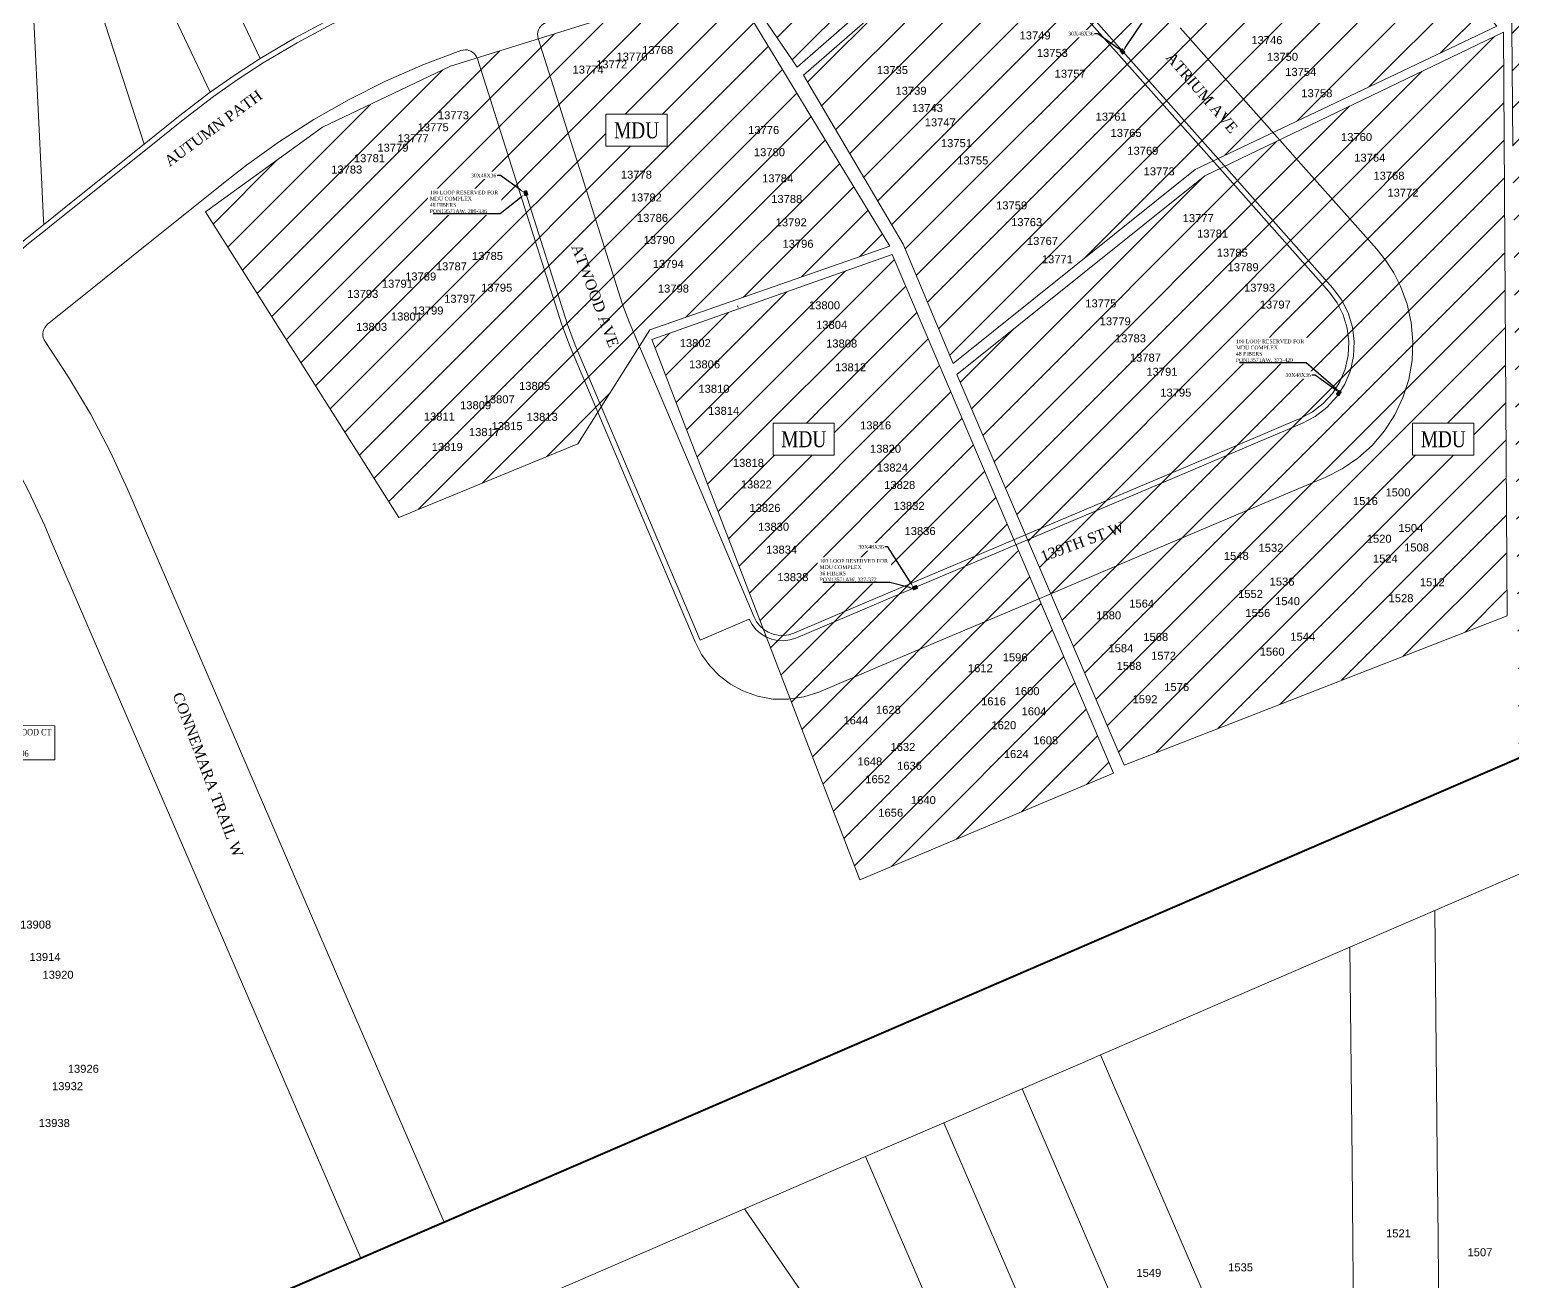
# Model space of a CAD drawing. Header units: feet. Extents: x 865220 to 2866543, y -2240498 to 973965.
# Drawn here: x 2858241 to 2859631, y 966160 to 967332 of the extents above; entities that cross this region are included whole.
import ezdxf
from ezdxf import colors
from ezdxf.entities.mleader import LeaderData, LeaderLine
from ezdxf.enums import TextEntityAlignment as Align
from ezdxf.lldxf.tags import DXFTag
from ezdxf.math import Vec2, Vec3

# ---------------------------------------------------------------- set-up
doc = ezdxf.new("R2010")
doc.units = ezdxf.units.FT
doc.header["$LTSCALE"] = 0.015
doc.header["$MEASUREMENT"] = 0
for name, color, linetype in [('144A', 112, '144A'), ('216A', 112, '216A'), ('Dakota County Addresses', 7, 'Continuous'), ('Dakota County Parcels', 7, 'Continuous'), ('DETAIL', 7, 'Continuous'), ('NOTES', 7, 'Continuous'), ('STREET NAME', 7, 'Continuous'), ('TELEPHONE STRUCT-PROP', 6, 'Continuous'), ('TERMINALS', 7, 'Continuous')]:
    doc.layers.add(name, color=color, linetype=linetype)
doc.layers.add('RUNNING LINE (UNDERGROUND)', color=10, linetype='Continuous', lineweight=40)
doc.layers.add('WORK BOUNDARY', color=110, linetype='Continuous', lineweight=40)
doc.styles.add('Dimensions 100', font='arial.ttf')
doc.styles.add('Line', font='txt.shx', dxfattribs={"height": 3})
doc.styles.add('SIMPLEX', font='times.ttf', dxfattribs={"width": 0.8})
doc.styles.get("Standard").update_dxf_attribs({"font": 'times.ttf'})
doc.styles.add('Utilities', font='arial.ttf', dxfattribs={"height": 2.5})
tags = doc.linetypes.add('144A', pattern='A,80,-5,["144A",Line,S=1.5,R=0,X=0,Y=-1.5],-24', length=109).pattern_tags.tags
tags[6] = DXFTag(74, 10)
tags = doc.linetypes.add('216A', pattern='A,80,-5,["216A",Line,S=1.5,R=0,X=0,Y=-1.5],-24', length=109).pattern_tags.tags
tags[6] = DXFTag(74, 10)

# ---------------------------------------------------------------- blocks, each defined once
blk = doc.blocks.new('ACMAP_ANN_TEMPLATE_Dakota County Addresses')
at = {"layer": 'Dakota County Addresses', "style": 'Dimensions 100'}
blk.add_attdef('DakotaCountyAddress', text='', height=50, dxfattribs=at).set_placement((0, 0), align=Align.CENTER)
blk = doc.blocks.new('NEW HH')
at = {"ltscale": 40, "true_color": 0xffffff}
h = blk.add_hatch(color=7, dxfattribs=at)
h.dxf.hatch_style = 1
h.paths.add_polyline_path([(-0.061, -0.031, 0.414214), (-0.046, -0.046), (0.046, -0.046, 0.414214), (0.061, -0.031), (0.061, 0.031, 0.414214), (0.046, 0.046), (-0.046, 0.046, 0.414214), (-0.061, 0.031)])
at = {"layer": 'RUNNING LINE (UNDERGROUND)', "color": 6, "lineweight": 0, "const_width": 0.005, "flags": 128}
blk.add_lwpolyline([(-0.061, 0.031), (-0.061, -0.031, 0.414214), (-0.046, -0.046), (0.046, -0.046, 0.414214), (0.061, -0.031), (0.061, 0.031, 0.414214), (0.046, 0.046), (-0.046, 0.046, 0.414214)], format="xyb", close=True, dxfattribs=at)
at = {"layer": 'TELEPHONE STRUCT-PROP', "color": 18, "true_color": 0x000000, "style": 'Utilities'}
blk.add_text('HH', height=0.05, dxfattribs=at).set_placement((0, 0), align=Align.MIDDLE_CENTER)

msp = doc.modelspace()

# ---------------------------------------------------------------- hatches: boundary and pattern name
at = {"layer": 'NOTES', "lineweight": 5, "ltscale": 100}
h = msp.add_hatch(dxfattribs=at)
h.set_pattern_fill('ANSI31', color=1, scale=200)
h.set_pattern_definition([(45, (-51622.26, -8360.607), (-17.67766953, 17.67766953), [])])
h.paths.add_polyline_path([(2862217.9, 967764.4), (2862217.9, 968583.5), (2862201.9, 968598.9), (2860945.5, 968575.9), (2860677, 968578.9), (2860461.7, 968585), (2860195.4, 968598.2), (2860000.2, 968611.5), (2859805.1, 968625.7), (2859657.5, 968635), (2859660.3, 968356.8), (2859660.6, 968226.8), (2859658, 968197.3), (2859646.9, 968139.2), (2859623.1, 968071.1), (2859637.2, 966650)])
at = {"layer": 'NOTES', "lineweight": 5, "ltscale": 100, "true_color": 0xf8991e}
h = msp.add_hatch(dxfattribs=at)
h.set_pattern_fill('ANSI31', color=30, scale=200)
h.paths.add_polyline_path([(2858966.4, 967289.8), (2859060.1, 967131.2), (2859106.7, 967019.4), (2859333.7, 967201.3), (2859616.5, 967335.7), (2859355.7, 967628.6)])
h.paths.add_polyline_path([(2858406.1, 967161.6), (2858587.2, 966875.3), (2858755, 966944.4), (2858822.6, 967050.9), (2859047.6, 967129.5), (2858893.4, 967383), (2858827.4, 967357.6), (2858635.7, 967298), (2858515.7, 967240.8)])
h.paths.add_polyline_path([(2858900.4, 967385.9), (2858960.6, 967297.3), (2859359.3, 967645.4), (2859506.7, 967485.4), (2859623.8, 967485.9), (2859617.1, 968038.7), (2859577.9, 967975.6), (2859514.3, 967909.7), (2858984.9, 967440.4)])
h.paths.add_polyline_path([(2859110.2, 967009.1), (2859342.8, 967195.3), (2859622.6, 967330), (2859626, 966783.2), (2859267, 966643.3)])
h.paths.add_polyline_path([(2858824.5, 967041.9), (2859019.2, 966535.9), (2859257.1, 966635.7), (2859049.7, 967121.7)])

# ---------------------------------------------------------------- linework, layer by layer
at = {"layer": '144A', "lineweight": 5, "ltscale": 100, "flags": 128}
msp.add_lwpolyline([(2859065.3, 967615.8), (2859046.3, 967598.4), (2858959.9, 967522.2), (2858939.2, 967505.1), (2858930.3, 967498.5), (2858913.8, 967487.3), (2858896.7, 967476.8), (2858873.7, 967464.7), (2858850, 967454.1), (2858825.6, 967445.3), (2858780.4, 967430.5), (2858704.5, 967405.7), (2858598.6, 967370.1), (2858561, 967354.7), (2858524.3, 967337.3), (2858491.8, 967319.9), (2858460.1, 967301.1), (2858436.5, 967285.8), (2858413.4, 967269.6), (2858383.7, 967246.9), (2858351.6, 967221.1), (2858280.2, 967163.8), (2858260.2, 967147.8), (2858257.7, 967145.7), (2858240.2, 967131.8), (2858132.7, 967039), (2857969.6, 966908.2), (2857957.8, 966899.3)], dxfattribs=at)
at = {"layer": '216A', "lineweight": 5, "ltscale": 100, "flags": 128}
msp.add_lwpolyline([(2859590.8, 968323.9), (2859595.7, 968318.1), (2859596.3, 968254.9), (2859595.3, 968224.1), (2859591.9, 968193.3), (2859585.9, 968163.2), (2859577.6, 968133.7), (2859567, 968105), (2859554, 968077.2), (2859539, 968050.7), (2859521.9, 968025.5), (2859502.9, 968001.8), (2859482.1, 967979.7), (2859468.7, 967967.3), (2859423.2, 967926.9), (2859366.3, 967876.4), (2859309.5, 967826), (2859252.7, 967775.5), (2859245, 967768.7), (2859195.9, 967725.1), (2859139, 967674.6), (2859080, 967622.2), (2859029.8, 967577.6), (2859147.2, 967445.6), (2859167.4, 967422.8), (2859278.3, 967297.8), (2859360.4, 967205.4), (2859462.8, 967090), (2859470.9, 967079.2), (2859477.1, 967066.9), (2859481.1, 967053.7), (2859482.8, 967040), (2859482.1, 967026.3), (2859479.1, 967012.8), (2859473.8, 967000.1), (2859466.4, 966988.5), (2859457.1, 966978.3), (2859446.2, 966969.9), (2859434.2, 966963.5), (2859420.4, 966957.7), (2859392.3, 966945.7), (2859314.5, 966912.8), (2859152.1, 966844), (2859135.4, 966836.9), (2859049.7, 966800.6), (2859021.7, 966788.7), (2858959.2, 966762.2), (2858953.8, 966760.5), (2858948.1, 966759.7), (2858942.2, 966759.9), (2858936.6, 966761.1), (2858931.2, 966763.3), (2858926.2, 966766.4), (2858921.9, 966770.3), (2858918.3, 966774.9), (2858915.6, 966780), (2858869.6, 966760.2), (2858808.4, 966904.9), (2858752.5, 967036.8), (2858745.3, 967055.9), (2858705.6, 967180.9)], dxfattribs=at)
at = {"layer": 'Dakota County Parcels', "lineweight": 5, "ltscale": 100}
for p, q in [((2858387.2, 967452.8), (2858457.4, 967305.3)), ((2858336.7, 967428.7), (2858410.5, 967273.6)), ((2858289.2, 967407.8), (2858348.5, 967225)), ((2859319.7, 967334.1), (2859430.3, 967209.5)), ((2858747.9, 967229.3), (2858717.8, 967323.9)), ((2858695, 967197.6), (2858660.9, 967305)), ((2858747.9, 967229.3), (2858757.1, 967200.3)), ((2858427.6, 967192.3), (2858444.4, 967205.4)), ((2858797, 967074.9), (2858757.1, 967200.3)), ((2859430.3, 967209.5), (2859503.8, 967126.7)), ((2858739.8, 967056.7), (2858695, 967197.6)), ((2859503.8, 967126.7), (2859512.1, 967116.4)), ((2858797, 967074.9), (2858803.1, 967058.4)), ((2858904.6, 967073.4), (2858905.2, 967071.9)), ((2858739.8, 967056.7), (2858740.7, 967054.1)), ((2858812.8, 967035.4), (2858803.1, 967058.4)), ((2858861.1, 966921.6), (2858812.8, 967035.4)), ((2858920.2, 966782), (2858861.1, 966921.6)), ((2859430.8, 966902.4), (2859455.5, 966912.8)), ((2858534.9, 966434.1), (2858333.3, 966901)), ((2859310.5, 966851.4), (2859430.8, 966902.4)), ((2858255.3, 966867.3), (2858261.4, 966853.1)), ((2858261.4, 966853.1), (2858332.4, 966688.8)), ((2859190.1, 966800.4), (2859310.5, 966851.4)), ((2859069.7, 966749.4), (2859190.1, 966800.4)), ((2858980.8, 966711.7), (2859069.7, 966749.4)), ((2858332.4, 966688.8), (2858385.3, 966566.2)), ((2859638, 966541.4), (2859558.4, 966507)), ((2859558.4, 966507), (2859478.7, 966472.6)), ((2858629.6, 966214.9), (2858534.9, 966434.1)), ((2858461.6, 966389.7), (2858551.6, 966181.2)), ((2859171.5, 966340), (2859098.1, 966308.2)), ((2859171.5, 966340), (2859271.4, 966108.6)), ((2859098.1, 966308.2), (2859024.7, 966276.5)), ((2859098.1, 966308.2), (2859197.2, 966078.8)), ((2859024.7, 966276.5), (2858911.3, 966227.6)), ((2859118.9, 966058.4), (2859024.7, 966276.5)), ((2858911.3, 966227.6), (2858678.4, 966127)), ((2859029.8, 966055.4), (2858911.3, 966227.6)), ((2858592.9, 966199), (2858629.6, 966214.9)), ((2858551.6, 966181.2), (2858592.9, 966199)), ((2858295.5, 966070.6), (2858551.6, 966181.2))]:
    msp.add_line(p, q, dxfattribs=at)
for points in [[(2859628.9, 967481.2), (2859630.4, 967334.5), (2859631.5, 967223.1)], [(2859163.6, 967419.5), (2859274.6, 967294.5), (2859356.7, 967202.1), (2859458.9, 967086.9), (2859466.6, 967076.5), (2859472.4, 967065), (2859476.2, 967052.6), (2859477.8, 967039.8), (2859477.1, 967026.9), (2859474.3, 967014.3), (2859469.3, 967002.4), (2859462.4, 966991.5), (2859453.7, 966982), (2859443.5, 966974.1), (2859432.1, 966968), (2859418.5, 966962.3), (2859390.3, 966950.3), (2859312.6, 966917.4), (2859150.2, 966848.6), (2859133.5, 966841.5), (2859047.8, 966805.2), (2859019.8, 966793.4), (2858957.4, 966766.9), (2858952.7, 966765.4), (2858947.8, 966764.7), (2858942.9, 966764.9), (2858938, 966765.9), (2858933.4, 966767.8), (2858929.2, 966770.4), (2858925.6, 966773.7), (2858922.5, 966777.6), (2858920.2, 966782)], [(2858242.4, 967399.3), (2858252.7, 967187.3), (2858254.3, 967153.9), (2858254.5, 967149.6)], [(2858623.3, 967384.4), (2858596.8, 967374.8), (2858559, 967359.2), (2858522.1, 967341.8), (2858489.3, 967324.3), (2858457.4, 967305.3), (2858433.7, 967289.9), (2858410.5, 967273.6), (2858380.6, 967250.8), (2858348.5, 967225), (2858277, 967167.7), (2858257.1, 967151.7), (2858254.5, 967149.6), (2858237.1, 967135.7), (2858211.3, 967115)], [(2858725.5, 967339), (2858723.6, 967338.2), (2858721.9, 967337), (2858720.3, 967335.6), (2858719.1, 967333.9), (2858718.1, 967332.1), (2858717.5, 967330.1), (2858717.3, 967328), (2858717.4, 967326), (2858717.8, 967323.9)], [(2858444.4, 967205.4), (2858475.4, 967227.6), (2858507.6, 967248.1), (2858540.7, 967267), (2858574.8, 967284), (2858609.8, 967299.3), (2858645.5, 967312.7)], [(2858660.9, 967305), (2858660.1, 967306.8), (2858659.1, 967308.4), (2858657.9, 967309.9), (2858656.4, 967311.1), (2858654.8, 967312.1), (2858653, 967312.8), (2858651.2, 967313.3), (2858649.3, 967313.4), (2858647.4, 967313.2), (2858645.5, 967312.7)], [(2858258, 967056.3), (2858296.8, 967087.4), (2858336.7, 967119.4), (2858427.6, 967192.3)], [(2859526.2, 967092), (2859519.8, 967104.6), (2859512.1, 967116.4)], [(2859526.2, 967092), (2859532.3, 967075.2), (2859536.2, 967057.8), (2859537.8, 967040), (2859537, 967022.2), (2859533.8, 967004.6), (2859528.4, 966987.6), (2859520.8, 966971.4), (2859511.1, 966956.4), (2859499.5, 966942.8), (2859486.2, 966930.9), (2859471.4, 966920.8), (2859455.5, 966912.8)], [(2858258, 967056.3), (2858256.6, 967054.9), (2858255.4, 967053.3), (2858254.4, 967051.5), (2858253.8, 967049.6), (2858253.5, 967047.6), (2858253.6, 967045.6), (2858254, 967043.6), (2858254.7, 967041.8), (2858255.7, 967040)], [(2858865, 966758.6), (2858803.8, 966902.9), (2858747.9, 967035), (2858740.7, 967054.1)], [(2858333.3, 966901), (2858316.6, 966937.2), (2858298.1, 966972.5), (2858277.7, 967006.8), (2858255.7, 967040)], [(2858184.4, 966993.7), (2858204.5, 966963.5), (2858223.1, 966932.3), (2858240.1, 966900.2), (2858255.3, 966867.3)], [(2858865, 966758.6), (2858871, 966746.9), (2858878.6, 966736.3), (2858887.7, 966726.9), (2858898.1, 966719), (2858909.6, 966712.7)], [(2858909.6, 966712.7), (2858923.4, 966707.7), (2858937.8, 966705.1), (2858952.4, 966704.9), (2858966.9, 966707.1), (2858980.8, 966711.7)], [(2858629.6, 966214.9), (2859099.7, 966417.9), (2859116.4, 966425.1), (2859168.3, 966447.5), (2859637.2, 966650)], [(2858385.3, 966566.2), (2858459.4, 966394.6), (2858461.6, 966389.7)], [(2859558.4, 966507), (2859560.9, 966246.2), (2859561.1, 966231.7), (2859562.1, 966129.3), (2859562.1, 966119.7)], [(2859478.7, 966472.6), (2859256, 966376.4), (2859245, 966371.7)], [(2859478.7, 966472.6), (2859480.7, 966272.8), (2859481.4, 966194.4), (2859481.7, 966162), (2859482.1, 966129.6), (2859482.2, 966119.7)], [(2859245, 966371.7), (2859230.1, 966365.2), (2859204.1, 966354), (2859171.5, 966340)], [(2859353.8, 966119.7), (2859278.5, 966294), (2859257.2, 966343.3), (2859245, 966371.7)]]:
    msp.add_lwpolyline(points, dxfattribs=at)
at = {"layer": 'NOTES', "color": 30, "lineweight": 5, "ltscale": 100, "true_color": 0xf8991e, "flags": 128}
for points in [[(2858900.4, 967385.9), (2858960.6, 967297.3), (2859359.3, 967645.4), (2859506.7, 967485.4), (2859623.8, 967485.9), (2859617.1, 968038.7), (2859577.9, 967975.6), (2859514.3, 967909.7), (2858984.9, 967440.4)], [(2858966.4, 967289.8), (2859060.1, 967131.2), (2859106.7, 967019.4), (2859333.7, 967201.3), (2859616.5, 967335.7), (2859355.7, 967628.6)], [(2858406.1, 967161.6), (2858587.2, 966875.3), (2858755, 966944.4), (2858822.6, 967050.9), (2859047.6, 967129.5), (2858893.4, 967383), (2858827.4, 967357.6), (2858635.7, 967298), (2858515.7, 967240.8)], [(2859110.2, 967009.1), (2859342.8, 967195.3), (2859622.6, 967330), (2859626, 966783.2), (2859267, 966643.3)], [(2858824.5, 967041.9), (2859019.2, 966535.9), (2859257.1, 966635.7), (2859049.7, 967121.7)]]:
    msp.add_lwpolyline(points, close=True, dxfattribs=at)
at = {"layer": 'WORK BOUNDARY', "ltscale": 50, "flags": 128}
msp.add_lwpolyline([(2860956.9, 967219.4), (2856970.8, 965499)], dxfattribs=at)

# ---------------------------------------------------------------- block references
at = {"lineweight": 5, "ltscale": 100, "xscale": 39.99999999999999, "yscale": 39.99999999999999, "zscale": 39.99999999999999}
for p, rotation in [((2859265.5, 967311.8), 309.5329991422378), ((2858706.2, 967179.1), 285.7095032391936), ((2859468.3, 966991.8), 57.07574569451354), ((2859071, 966809.5), 22.86921329119875)]:
    msp.add_blockref('NEW HH', p, dxfattribs=dict(at, rotation=rotation))
at = {"layer": 'Dakota County Addresses', "lineweight": 5, "ltscale": 100, "xscale": 0.15, "yscale": 0.15, "zscale": 0.15}
for p, values in [((2859183.6, 967323.1), {'DakotaCountyAddress': '13749'}), ((2859400.9, 967318.7), {'DakotaCountyAddress': '13746'}), ((2858829.9, 967309.4), {'DakotaCountyAddress': '13768'}), ((2859199.8, 967306.8), {'DakotaCountyAddress': '13753'}), ((2858764.6, 967291.1), {'DakotaCountyAddress': '13774'}), ((2858786.7, 967296), {'DakotaCountyAddress': '13772'}), ((2858805.8, 967303.3), {'DakotaCountyAddress': '13770'}), ((2859049.9, 967290.7), {'DakotaCountyAddress': '13735'}), ((2859415.5, 967303.1), {'DakotaCountyAddress': '13750'}), ((2859216.5, 967287.3), {'DakotaCountyAddress': '13757'}), ((2859432.6, 967289), {'DakotaCountyAddress': '13754'}), ((2859067.3, 967271.3), {'DakotaCountyAddress': '13739'}), ((2859447.7, 967269), {'DakotaCountyAddress': '13758'}), ((2858638.4, 967248.3), {'DakotaCountyAddress': '13773'}), ((2859082.6, 967255.1), {'DakotaCountyAddress': '13743'}), ((2858619.4, 967237.1), {'DakotaCountyAddress': '13775'}), ((2858929.2, 967234.5), {'DakotaCountyAddress': '13776'}), ((2859094.7, 967241.7), {'DakotaCountyAddress': '13747'}), ((2859254.9, 967247), {'DakotaCountyAddress': '13761'}), ((2858600.6, 967226.8), {'DakotaCountyAddress': '13777'}), ((2859109.9, 967222.2), {'DakotaCountyAddress': '13751'}), ((2859268.9, 967231.8), {'DakotaCountyAddress': '13765'}), ((2859484.9, 967227.9), {'DakotaCountyAddress': '13760'}), ((2858559.7, 967208.1), {'DakotaCountyAddress': '13781'}), ((2858581.7, 967218), {'DakotaCountyAddress': '13779'}), ((2858934.6, 967213.7), {'DakotaCountyAddress': '13780'}), ((2859284.6, 967215.1), {'DakotaCountyAddress': '13769'}), ((2859497.3, 967208.6), {'DakotaCountyAddress': '13764'}), ((2858538.4, 967197.5), {'DakotaCountyAddress': '13783'}), ((2858809.9, 967192.7), {'DakotaCountyAddress': '13778'}), ((2859125.2, 967206), {'DakotaCountyAddress': '13755'}), ((2859299.9, 967195.8), {'DakotaCountyAddress': '13773'}), ((2858942.3, 967189.2), {'DakotaCountyAddress': '13784'}), ((2859515.3, 967191.7), {'DakotaCountyAddress': '13768'}), ((2858819.2, 967171.3), {'DakotaCountyAddress': '13782'}), ((2858950.8, 967169.9), {'DakotaCountyAddress': '13788'}), ((2859528.4, 967175.8), {'DakotaCountyAddress': '13772'}), ((2858825, 967152.2), {'DakotaCountyAddress': '13786'}), ((2859161.6, 967163.9), {'DakotaCountyAddress': '13759'}), ((2859336.5, 967152), {'DakotaCountyAddress': '13777'}), ((2858955, 967148), {'DakotaCountyAddress': '13792'}), ((2859175.7, 967148.2), {'DakotaCountyAddress': '13763'}), ((2859350, 967137.5), {'DakotaCountyAddress': '13781'}), ((2858831.3, 967131.5), {'DakotaCountyAddress': '13790'}), ((2858961.4, 967127.9), {'DakotaCountyAddress': '13796'}), ((2859190.5, 967130.6), {'DakotaCountyAddress': '13767'}), ((2858670.3, 967116.5), {'DakotaCountyAddress': '13785'}), ((2859204.5, 967113.4), {'DakotaCountyAddress': '13771'}), ((2859368.4, 967119.6), {'DakotaCountyAddress': '13785'}), ((2858607.7, 967097.3), {'DakotaCountyAddress': '13789'}), ((2858636.5, 967106.8), {'DakotaCountyAddress': '13787'}), ((2858839.8, 967109.1), {'DakotaCountyAddress': '13794'}), ((2859378.6, 967106), {'DakotaCountyAddress': '13789'}), ((2858585.9, 967090.5), {'DakotaCountyAddress': '13791'}), ((2858679, 967086.8), {'DakotaCountyAddress': '13795'}), ((2858844.6, 967086), {'DakotaCountyAddress': '13798'}), ((2859394, 967086.8), {'DakotaCountyAddress': '13793'}), ((2858553.4, 967081), {'DakotaCountyAddress': '13793'}), ((2858644.3, 967076.4), {'DakotaCountyAddress': '13797'}), ((2858986.2, 967070.3), {'DakotaCountyAddress': '13800'}), ((2859245.2, 967072.1), {'DakotaCountyAddress': '13775'}), ((2859408.7, 967071), {'DakotaCountyAddress': '13797'}), ((2858594.4, 967059.8), {'DakotaCountyAddress': '13801'}), ((2858614.5, 967065.4), {'DakotaCountyAddress': '13799'}), ((2859258.7, 967055.3), {'DakotaCountyAddress': '13779'}), ((2858561.7, 967050.1), {'DakotaCountyAddress': '13803'}), ((2858992.9, 967052), {'DakotaCountyAddress': '13804'}), ((2858865.1, 967034.9), {'DakotaCountyAddress': '13802'}), ((2859002.3, 967034.5), {'DakotaCountyAddress': '13808'}), ((2859273, 967039.3), {'DakotaCountyAddress': '13783'}), ((2858873.8, 967015), {'DakotaCountyAddress': '13806'}), ((2859010.7, 967012.2), {'DakotaCountyAddress': '13812'}), ((2859287, 967021.3), {'DakotaCountyAddress': '13787'}), ((2859302.5, 967008), {'DakotaCountyAddress': '13791'}), ((2858714.5, 966994.8), {'DakotaCountyAddress': '13805'}), ((2858882.6, 966992.1), {'DakotaCountyAddress': '13810'}), ((2859315.5, 966988.5), {'DakotaCountyAddress': '13795'}), ((2858659.2, 966976.7), {'DakotaCountyAddress': '13809'}), ((2858681.3, 966982.2), {'DakotaCountyAddress': '13807'}), ((2858891.7, 966971.4), {'DakotaCountyAddress': '13814'}), ((2858625.2, 966966.1), {'DakotaCountyAddress': '13811'}), ((2858688.7, 966957.1), {'DakotaCountyAddress': '13815'}), ((2858721.6, 966965.8), {'DakotaCountyAddress': '13813'}), ((2859034.1, 966957.8), {'DakotaCountyAddress': '13816'}), ((2858667.5, 966951.5), {'DakotaCountyAddress': '13817'}), ((2858632.6, 966937.6), {'DakotaCountyAddress': '13819'}), ((2859043.4, 966935.9), {'DakotaCountyAddress': '13820'}), ((2858914.9, 966922.7), {'DakotaCountyAddress': '13818'}), ((2859049.9, 966918.3), {'DakotaCountyAddress': '13824'}), ((2858922.3, 966902.5), {'DakotaCountyAddress': '13822'}), ((2859056.7, 966902), {'DakotaCountyAddress': '13828'}), ((2859493.2, 966886.9), {'DakotaCountyAddress': '1516'}), ((2859523.7, 966895), {'DakotaCountyAddress': '1500'}), ((2858930.4, 966880.5), {'DakotaCountyAddress': '13826'}), ((2859065.5, 966882.4), {'DakotaCountyAddress': '13832'}), ((2858938.5, 966862.8), {'DakotaCountyAddress': '13830'}), ((2859535.8, 966861.7), {'DakotaCountyAddress': '1504'}), ((2859075.8, 966858.8), {'DakotaCountyAddress': '13836'}), ((2859506.1, 966851.6), {'DakotaCountyAddress': '1520'}), ((2858946, 966841.4), {'DakotaCountyAddress': '13834'}), ((2859372.2, 966835.5), {'DakotaCountyAddress': '1548'}), ((2859404.7, 966843.1), {'DakotaCountyAddress': '1532'}), ((2859511.9, 966833), {'DakotaCountyAddress': '1524'}), ((2859541.1, 966843.4), {'DakotaCountyAddress': '1508'}), ((2858956.6, 966815.6), {'DakotaCountyAddress': '13838'}), ((2859415.1, 966811.4), {'DakotaCountyAddress': '1536'}), ((2859555.9, 966810.8), {'DakotaCountyAddress': '1512'}), ((2859283.5, 966790.8), {'DakotaCountyAddress': '1564'}), ((2859385.5, 966799.9), {'DakotaCountyAddress': '1552'}), ((2859420.2, 966793.1), {'DakotaCountyAddress': '1540'}), ((2859526.6, 966795.9), {'DakotaCountyAddress': '1528'}), ((2859252.6, 966779.8), {'DakotaCountyAddress': '1580'}), ((2859392.4, 966782.1), {'DakotaCountyAddress': '1556'}), ((2859264, 966749), {'DakotaCountyAddress': '1584'}), ((2859296.7, 966759.6), {'DakotaCountyAddress': '1568'}), ((2859434.5, 966759.8), {'DakotaCountyAddress': '1544'}), ((2859164.9, 966740.5), {'DakotaCountyAddress': '1596'}), ((2859304, 966742), {'DakotaCountyAddress': '1572'}), ((2859405.8, 966745.8), {'DakotaCountyAddress': '1560'}), ((2859132.3, 966730.3), {'DakotaCountyAddress': '1612'}), ((2859271.7, 966732.5), {'DakotaCountyAddress': '1588'}), ((2859176.1, 966708.8), {'DakotaCountyAddress': '1600'}), ((2859316.3, 966712.6), {'DakotaCountyAddress': '1576'}), ((2859144.6, 966699.3), {'DakotaCountyAddress': '1616'}), ((2859286.6, 966701.2), {'DakotaCountyAddress': '1592'}), ((2859015.6, 966681.4), {'DakotaCountyAddress': '1644'}), ((2859046.1, 966691.3), {'DakotaCountyAddress': '1628'}), ((2859182.6, 966689.9), {'DakotaCountyAddress': '1604'}), ((2859154.3, 966676.9), {'DakotaCountyAddress': '1620'}), ((2859059.7, 966656.5), {'DakotaCountyAddress': '1632'}), ((2859193.6, 966662.7), {'DakotaCountyAddress': '1608'}), ((2859028.7, 966642.9), {'DakotaCountyAddress': '1648'}), ((2859065.9, 966638.9), {'DakotaCountyAddress': '1636'}), ((2859165.9, 966649.9), {'DakotaCountyAddress': '1624'}), ((2859036.1, 966626.3), {'DakotaCountyAddress': '1652'}), ((2859078.9, 966606.7), {'DakotaCountyAddress': '1640'}), ((2859048.3, 966594.9), {'DakotaCountyAddress': '1656'}), ((2858246.8, 966490.1), {'DakotaCountyAddress': '13908'}), ((2858255.6, 966459.7), {'DakotaCountyAddress': '13914'}), ((2858267.8, 966443.1), {'DakotaCountyAddress': '13920'}), ((2858291.5, 966355), {'DakotaCountyAddress': '13926'}), ((2858276.7, 966338.7), {'DakotaCountyAddress': '13932'}), ((2858264.3, 966304.2), {'DakotaCountyAddress': '13938'}), ((2859524.2, 966200.8), {'DakotaCountyAddress': '1521'}), ((2859600.6, 966183.1), {'DakotaCountyAddress': '1507'}), ((2859376.2, 966169), {'DakotaCountyAddress': '1535'}), ((2859290.2, 966163.8), {'DakotaCountyAddress': '1549'})]:
    msp.add_blockref('ACMAP_ANN_TEMPLATE_Dakota County Addresses', p, dxfattribs=at).add_auto_attribs(values)

# ---------------------------------------------------------------- texts
at = {"layer": 'STREET NAME', "lineweight": 5, "ltscale": 100, "char_height": 10, "attachment_point": 1}
for s, insert, rotation in [('ATRIUM AVE', (2859313.1, 967312.4), 310.601), ('AUTUMN PATH', (2858366.3, 967211.5), 36.4034), ('ATWOOD AVE ', (2858758.1, 967132.5), 290.5597), ('CONNEMARA TRAIL W', (2858384.3, 966712.6), 290.5597)]:
    msp.add_mtext(s, dxfattribs=dict(at, insert=insert, rotation=rotation))
at = {"layer": 'STREET NAME', "lineweight": 5, "ltscale": 100, "insert": (2859187.5, 966842.9), "char_height": 10, "width": 99.193, "attachment_point": 1, "rotation": 20.5597}
msp.add_mtext('139TH ST W ', dxfattribs=at)

# ---------------------------------------------------------------- next in the draw order: texts
at = {"layer": 'NOTES', "color": 30, "lineweight": 5, "ltscale": 100, "true_color": 0xf8991e, "char_height": 15, "attachment_point": 1, "style": 'SIMPLEX', "bg_fill": 19, "box_fill_scale": 1.5, "bg_fill_color": 256, "bg_fill_transparency": 0}
for insert in [(2858788.9, 967245.5), (2858945.6, 966956.1), (2859545, 966956.1)]:
    msp.add_mtext('MDU', dxfattribs=dict(at, insert=insert))
at = {"layer": 'TERMINALS', "lineweight": 5, "ltscale": 100, "insert": (2858171.1, 966677.3), "char_height": 6, "attachment_point": 1, "rotation": 359.9151, "style": 'SIMPLEX', "bg_fill": 19, "box_fill_scale": 1.5, "bg_fill_color": 256, "bg_fill_transparency": 0}
msp.add_mtext("13890 AUTUMNWOOD CT\\PBULK 12P - 400'\\PPON13571AW, 85-96", dxfattribs=at)

# ---------------------------------------------------------------- next in the draw order: leaders
at = {"layer": 'DETAIL', "lineweight": 5, "ltscale": 100}
ml = msp.add_multileader_mtext('Standard', dxfattribs=at)
ml.set_content('30X48X36', color=256)
ml.set_leader_properties()
ml.build(insert=Vec2(0, 0))
ml.multileader.update_dxf_attribs({"has_text_frame": 1, "text_left_attachment_type": 2, "text_right_attachment_type": 2, "dogleg_length": 3})
ctx = ml.context
ctx.base_point, ctx.char_height, ctx.landing_gap_size, ctx.plane_origin = Vec3(2859213.8, 967328.5), 3.5, 1.5, Vec3(2859289.1, 967345.4)
ctx.left_attachment, ctx.right_attachment, ctx.text_align_type = 2, 2, 1
notes = []
notes.append((ctx, [(0, (1, 1, 0), (2859242.4, 967328.5), (-1, 0), 3, [(0, [(2859264.8, 967312.4)], 0, [])])]))
ctx.mtext.insert, ctx.mtext.alignment, ctx.mtext.flow_direction = Vec3(2859226.6, 967330.3), 2, 5
ctx.mtext.has_bg_fill, ctx.mtext.bg_color, ctx.mtext.bg_scale_factor, ctx.mtext.bg_transparency, ctx.mtext.use_window_bg_color = 1, -1027028792, 1.5, 0, 1
ml = msp.add_multileader_mtext('Standard', dxfattribs=at)
ml.set_content('30X48X36', color=256)
ml.set_leader_properties()
ml.build(insert=Vec2(0, 0))
ml.multileader.update_dxf_attribs({"has_text_frame": 1, "text_left_attachment_type": 2, "text_right_attachment_type": 2, "dogleg_length": 3})
ctx = ml.context
ctx.base_point, ctx.char_height, ctx.landing_gap_size, ctx.plane_origin = Vec3(2858653.9, 967195.7), 3.5, 1.5, Vec3(2858729.1, 967212.5)
ctx.left_attachment, ctx.right_attachment, ctx.text_align_type = 2, 2, 1
notes.append((ctx, [(0, (1, 1, 0), (2858682.4, 967195.7), (-1, 0), 3, [(0, [(2858704.9, 967179.5)], 0, [])])]))
ctx.mtext.insert, ctx.mtext.alignment, ctx.mtext.flow_direction = Vec3(2858666.7, 967197.5), 2, 5
ctx.mtext.has_bg_fill, ctx.mtext.bg_color, ctx.mtext.bg_scale_factor, ctx.mtext.bg_transparency, ctx.mtext.use_window_bg_color = 1, -1027028792, 1.5, 0, 1
ml = msp.add_multileader_mtext('Standard', dxfattribs=at)
ml.set_content('30X48X36', color=256)
ml.set_leader_properties()
ml.build(insert=Vec2(0, 0))
ml.multileader.update_dxf_attribs({"has_text_frame": 1, "text_left_attachment_type": 2, "text_right_attachment_type": 2, "dogleg_length": 3})
ctx = ml.context
ctx.base_point, ctx.char_height, ctx.landing_gap_size, ctx.plane_origin = Vec3(2859417.4, 967008.7), 3.5, 1.5, Vec3(2859492.7, 967025.6)
ctx.left_attachment, ctx.right_attachment, ctx.text_align_type = 2, 2, 1
notes.append((ctx, [(0, (1, 1, 0), (2859446, 967008.7), (-1, 0), 3, [(0, [(2859468.4, 966992.6)], 0, [])])]))
ctx.mtext.insert, ctx.mtext.alignment, ctx.mtext.flow_direction = Vec3(2859430.2, 967010.5), 2, 5
ctx.mtext.has_bg_fill, ctx.mtext.bg_color, ctx.mtext.bg_scale_factor, ctx.mtext.bg_transparency, ctx.mtext.use_window_bg_color = 1, -1027028792, 1.5, 0, 1
ml = msp.add_multileader_mtext('Standard', dxfattribs=at)
ml.set_content('30X48X36', color=256)
ml.set_leader_properties()
ml.build(insert=Vec2(0, 0))
ml.multileader.update_dxf_attribs({"has_text_frame": 1, "text_left_attachment_type": 2, "text_right_attachment_type": 2, "dogleg_length": 3})
ctx = ml.context
ctx.base_point, ctx.char_height, ctx.landing_gap_size, ctx.plane_origin = Vec3(2859017.1, 966847.7), 3.5, 1.5, Vec3(2859093.8, 966843)
ctx.left_attachment, ctx.right_attachment, ctx.text_align_type = 2, 2, 1
notes.append((ctx, [(0, (1, 1, 0), (2859045.7, 966847.7), (-1, 0), 3, [(0, [(2859069.5, 966810)], 0, [])])]))
ctx.mtext.insert, ctx.mtext.alignment, ctx.mtext.flow_direction = Vec3(2859029.9, 966849.5), 2, 5
ctx.mtext.has_bg_fill, ctx.mtext.bg_color, ctx.mtext.bg_scale_factor, ctx.mtext.bg_transparency, ctx.mtext.use_window_bg_color = 1, -1027028792, 1.5, 0, 1
for ctx, leaders in notes:
    for number, flags, end, landing, length, lines in leaders:
        leader = LeaderData()
        leader.index, (leader.has_last_leader_line, leader.has_dogleg_vector, leader.attachment_direction) = number, flags
        leader.last_leader_point, leader.dogleg_vector, leader.dogleg_length = Vec3(end), Vec3(landing), length
        for number, points, colour, breaks in lines:
            line = LeaderLine()
            line.index, line.vertices, line.color, line.breaks = number, Vec3.list(points), colors.encode_raw_color(colour), breaks
            leader.lines.append(line)
        ctx.leaders.append(leader)

# ---------------------------------------------------------------- next in the draw order: leaders
ml = msp.add_multileader_mtext('Standard', dxfattribs=at)
ml.set_content('100 LOOP RESERVED FOR \\PMDU COMPLEX \\P48 FIBERS \\PPON13571AW, 421-468', color=256)
ml.set_leader_properties()
ml.build(insert=Vec2(0, 0))
ml.multileader.update_dxf_attribs({"text_left_attachment_type": 5, "text_right_attachment_type": 5, "dogleg_length": 3})
ctx = ml.context
ctx.base_point, ctx.char_height, ctx.landing_gap_size, ctx.plane_origin = Vec3(2859287.9, 967340.3), 3.5, 1.5, Vec3(2859354.2, 967387.6)
ctx.left_attachment, ctx.right_attachment = 5, 5
notes = []
notes.append((ctx, [(1, (1, 1, 0), (2859284.9, 967340.3), (1, 0), 3, [(0, [(2859265.9, 967311.9)], 0, [])])]))
ctx.mtext.insert, ctx.mtext.flow_direction = Vec3(2859289.4, 967362.1), 5
ctx.mtext.has_bg_fill, ctx.mtext.bg_color, ctx.mtext.bg_scale_factor, ctx.mtext.bg_transparency, ctx.mtext.use_window_bg_color = 1, -1027028792, 1.5, 0, 1
ml = msp.add_multileader_mtext('Standard', dxfattribs=at)
ml.set_content('100 LOOP RESERVED FOR \\PMDU COMPLEX \\P48 FIBERS \\PPON13571AW, 289-336', color=256)
ml.set_leader_properties()
ml.build(insert=Vec2(0, 0))
ml.multileader.update_dxf_attribs({"text_left_attachment_type": 5, "text_right_attachment_type": 5, "dogleg_length": 3})
ctx = ml.context
ctx.base_point, ctx.char_height, ctx.landing_gap_size, ctx.plane_origin = Vec3(2858614.8, 967159.6), 3.5, 1.5, Vec3(2858728.8, 967200.4)
ctx.left_attachment, ctx.right_attachment = 5, 5
notes.append((ctx, [(0, (1, 1, 0), (2858682.1, 967159.6), (-1, 0), 3, [(0, [(2858704.6, 967177.6)], 0, [])])]))
ctx.mtext.insert, ctx.mtext.flow_direction = Vec3(2858616.3, 967181.5), 5
ctx.mtext.has_bg_fill, ctx.mtext.bg_color, ctx.mtext.bg_scale_factor, ctx.mtext.bg_transparency, ctx.mtext.use_window_bg_color = 1, -1027028792, 1.5, 0, 1
ml = msp.add_multileader_mtext('Standard', dxfattribs=at)
ml.set_content('100 LOOP RESERVED FOR \\PMDU COMPLEX \\P48 FIBERS \\PPON13571AW, 373-420', color=256)
ml.set_leader_properties()
ml.build(insert=Vec2(0, 0))
ml.multileader.update_dxf_attribs({"text_left_attachment_type": 5, "text_right_attachment_type": 5, "dogleg_length": 3})
ctx = ml.context
ctx.base_point, ctx.char_height, ctx.landing_gap_size, ctx.plane_origin = Vec3(2859370.3, 967020.1), 3.5, 1.5, Vec3(2859484.4, 967016.3)
ctx.left_attachment, ctx.right_attachment = 5, 5
notes.append((ctx, [(0, (1, 1, 0), (2859437.7, 967020.1), (-1, 0), 3, [(0, [(2859468.5, 966993.5)], 0, [])])]))
ctx.mtext.insert, ctx.mtext.flow_direction = Vec3(2859371.8, 967042), 5
ctx.mtext.has_bg_fill, ctx.mtext.bg_color, ctx.mtext.bg_scale_factor, ctx.mtext.bg_transparency, ctx.mtext.use_window_bg_color = 1, -1027028792, 1.5, 0, 1
ml = msp.add_multileader_mtext('Standard', dxfattribs=at)
ml.set_content('100 LOOP RESERVED FOR \\PMDU COMPLEX \\P36 FIBERS \\PPON13571AW, 337-372', color=256)
ml.set_leader_properties()
ml.build(insert=Vec2(0, 0))
ml.multileader.update_dxf_attribs({"text_left_attachment_type": 5, "text_right_attachment_type": 5, "dogleg_length": 3})
ctx = ml.context
ctx.base_point, ctx.char_height, ctx.landing_gap_size, ctx.plane_origin = Vec3(2858980.1, 966814.4), 3.5, 1.5, Vec3(2859094.1, 966831.4)
ctx.left_attachment, ctx.right_attachment = 5, 5
notes.append((ctx, [(0, (1, 1, 0), (2859047.4, 966814.4), (-1, 0), 3, [(0, [(2859069.8, 966808.5)], 0, [])])]))
ctx.mtext.insert, ctx.mtext.flow_direction = Vec3(2858981.6, 966836.3), 5
ctx.mtext.has_bg_fill, ctx.mtext.bg_color, ctx.mtext.bg_scale_factor, ctx.mtext.bg_transparency, ctx.mtext.use_window_bg_color = 1, -1027028792, 1.5, 0, 1
for ctx, leaders in notes:
    for number, flags, end, landing, length, lines in leaders:
        leader = LeaderData()
        leader.index, (leader.has_last_leader_line, leader.has_dogleg_vector, leader.attachment_direction) = number, flags
        leader.last_leader_point, leader.dogleg_vector, leader.dogleg_length = Vec3(end), Vec3(landing), length
        for number, points, colour, breaks in lines:
            line = LeaderLine()
            line.index, line.vertices, line.color, line.breaks = number, Vec3.list(points), colors.encode_raw_color(colour), breaks
            leader.lines.append(line)
        ctx.leaders.append(leader)

doc.saveas('drawing.dxf')
